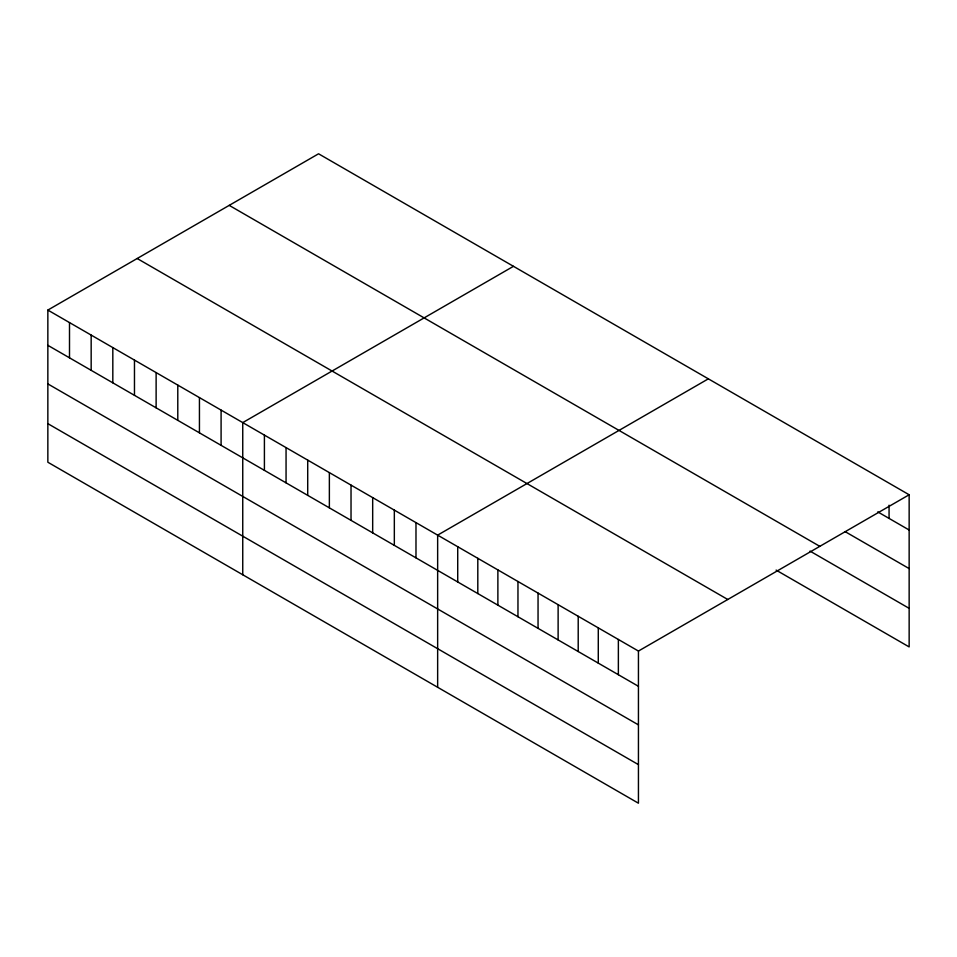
<?xml version="1.0" encoding="UTF-8"?>
<svg xmlns="http://www.w3.org/2000/svg" width="957" height="957" viewBox="0 0 957 957"><rect width="100%" height="100%" fill="white"/><g stroke="black" fill="none" stroke-linecap="round" stroke-linejoin="round"><path stroke-width="1.44" d="M47.85 310.08L638.439 651.059L638.439 803.21L47.85 462.231L47.85 310.08L318.561 153.79L909.15 494.769L909.15 646.92L776.115 570.109M513.454 266.321L242.743 422.611L242.743 574.75M708.347 378.84L437.648 535.13L437.648 687.27M638.439 651.059L909.15 494.769M877.772 511.887L909.15 530.011M845.139 531.637L909.15 568.59M229.225 205.372L819.814 546.351M810.005 551.088L909.15 608.341M137.186 258.51L727.775 599.489M47.85 345.321L638.439 686.301M47.85 383.901L638.439 724.88M47.85 423.652L638.439 764.631M889.065 505.2L889.065 518.419M618.366 639.467L618.366 674.709M598.281 627.876L598.281 663.105M578.207 616.284L578.207 651.514M558.122 604.692L558.122 639.922M538.049 593.101L538.049 628.33M517.964 581.497L517.964 616.739M497.879 569.905L497.879 605.147M477.806 558.314L477.806 593.555M457.721 546.722L457.721 581.964M415.984 522.63L415.984 557.859M394.332 510.129L394.332 545.358M372.68 497.616L372.68 532.858M351.028 485.115L351.028 520.357M329.364 472.614L329.364 507.856M307.711 460.114L307.711 495.355M286.059 447.613L286.059 482.842M264.407 435.112L264.407 470.342M221.091 410.11L221.091 445.34M199.439 397.598L199.439 432.839M177.787 385.097L177.787 420.338M156.123 372.596L156.123 407.838M134.47 360.095L134.47 395.337M112.818 347.594L112.818 382.824M91.166 335.094L91.166 370.323M69.502 322.593L69.502 357.822"/></g></svg>
